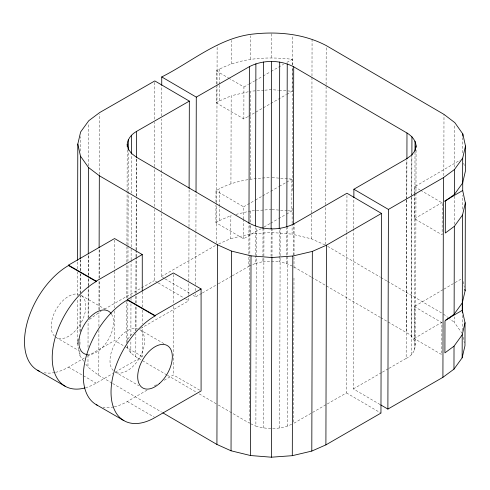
<?xml version="1.0" encoding="UTF-8"?>
<svg xmlns="http://www.w3.org/2000/svg" width="490" height="490" viewBox="0 0 490 490"><rect width="100%" height="100%" fill="white"/><g stroke="black" fill="none" stroke-linecap="round" stroke-linejoin="round"><path stroke-width="0.37" stroke-dasharray="2.45 1.84" d="M462.799 152.819L462.811 137.715M83.753 361.216L79.962 355.856L77.273 343.747L77.395 298.606M77.402 295.55L77.469 271.834M77.475 268.771L77.493 261.887M79.962 355.856L79.974 351.269L56.246 337.549A24.494 14.143 -60 0 0 80.734 323.406A24.494 14.143 -60 0 0 80.734 295.127L105.148 309.221M79.993 344.384L80.005 339.791M80.029 331.381L80.121 296.187M80.127 293.124L80.182 274.002M80.189 270.939L80.219 259.467M80.091 331.65L80.189 294.165M80.195 293.4L80.244 273.506M80.256 270.449L80.28 259.737M80.574 151.104L80.611 136.569M111.99 383.119L98.79 375.401L87.967 367.169L88.004 354.925M88.022 347.275L88.09 321.269M88.102 318.206L88.182 286.84M88.188 286.074L88.206 278.424M88.212 275.362L88.267 254.708M88.225 317.336L88.31 285.97M88.31 285.211L88.329 278.32M88.341 275.264L88.396 254.604M88.629 165.865L88.745 123.021M98.79 375.401L98.906 330.266M98.919 326.444L98.956 312.669M98.962 309.613L99.047 279.012M99.047 278.247L99.127 248.412M99.133 309.943L99.207 280.874M99.219 277.812L99.292 248.742M99.495 174.532L99.654 114.097M126.683 342.388L126.794 301.081M126.806 298.018L126.898 262.83M126.898 262.064L126.947 245.233M126.947 244.467L127.088 191.682M127.088 190.916L127.204 148.072M166.839 374.936L135.797 356.793L130.836 353.014L127.725 348.623L127.737 344.801M127.749 340.207L127.878 300.976M127.859 298.134L127.976 264.251M127.957 261.409L128.025 245.894M128 245.343L128.258 149.713M130.836 353.014L130.867 340.005M130.879 336.183L130.965 303.286M131.02 300.431L130.983 297.167M131.032 296.609L131.081 260.447M131.13 259.884L131.118 247.438M131.167 246.88L131.302 195.62M131.259 193.121L131.369 153.339M135.797 356.793L135.859 333.843M135.865 330.781L135.932 306.299M135.938 303.237L135.963 294.061M135.963 293.296L136.061 257.336M136.061 256.57L136.079 250.451M136.079 249.686L136.22 196.9M136.226 196.135L136.324 157.884M135.932 331.118L136 305.87M136.006 302.808L136.03 294.392M136.03 293.626L136.128 257.673M136.128 256.907L136.147 250.788M136.147 250.023L136.287 198.769M136.294 195.706L136.392 158.221M157.529 282.503L154.27 280.599L154.46 209.451M154.466 206.388L154.571 167.372M154.577 166.606L154.693 122.237M154.699 119.174L154.803 80.924M164.475 278.516L161.216 276.611L161.394 211.582M161.394 210.816L161.639 119.015M161.645 115.952L161.725 86.118M140.556 328.459L188.803 300.78L188.815 295.427M188.815 294.661L188.852 281.652M188.852 280.886L188.999 227.336M188.999 226.57L189.097 189.085M201.721 293.363L195.749 296.793L195.755 293.731M195.767 290.674L195.773 287.612M195.78 284.555L195.92 231.764M195.927 230.998L196.025 193.513M261.397 228.53L243.53 238.777L215.906 222.632L215.955 205.139M215.961 202.094L215.992 190.684C232.174 181.061 251.321 178.305 269.849 177.637M247.824 116.7L243.855 118.972L216.225 102.827L216.268 86.853M216.28 83.815L216.311 70.879C239.102 57.802 266.646 56.283 292.23 59.315L292.218 64.643M216.598 243.303L216.709 203.522M216.709 202.756L217.021 84.942M217.027 84.182L217.131 45.166M215.906 222.632L219.349 220.659L219.385 206.964M219.385 206.204L219.434 188.711M216.225 102.827L219.667 100.854L219.71 84.88M219.71 84.121L219.753 68.906M218.626 243.947L230.784 238.593L230.845 215.6L233.013 215.092M230.931 183.652L231.17 95.795L249.949 91.367M231.256 63.847L231.317 40.431M243.53 238.777L243.585 219.759M243.585 218.999L243.616 206.829L215.992 190.684M243.855 118.972L243.934 87.024L230.122 78.951M232.254 275.846L248.853 266.321L248.883 254.849M248.883 254.083L248.963 224.249M249.931 225.051L249.404 423.189L232.229 413.156M230.784 238.593L250.286 233.993L250.31 225.094M250.323 222.123L250.347 211L271.258 209.481M250.433 179.052L250.672 91.195L264.11 90.215M250.757 59.247L250.819 35.831M248.853 266.321L255.357 263.461L255.376 255.811M255.382 255.045L255.455 227.507M291.679 424.254C280.611 429.583 267.503 429.589 255.878 426.098L256.411 226.429M255.357 263.461L262.928 261.672L263.014 228.781M263.43 427.942L263.889 256.57M263.889 255.811L263.963 229.032M271.056 256.497L271.209 229.504M271.662 57.728L271.73 33.559M271.999 256.454L272.072 228.916M310.966 276.875L293.185 266.48L286.705 263.571L279.159 261.733L279.245 228.836M279.655 427.997L280.115 256.631M280.115 255.866L280.188 228.328M286.705 263.571L286.73 255.921M286.73 255.155L286.803 227.617M287.226 426.208L287.765 226.539M286.534 214.106L291.826 211.068L291.911 179.12L288.102 178.826M286.852 94.301L292.144 91.263L292.212 67.681M324.993 244.92L311.542 238.881L292.089 234.14L292.12 224.193M292.12 223.428L292.163 207.362M292.205 190.537L292.542 65.838M292.542 65.072L292.622 35.231M293.216 255.008L293.296 225.173M293.976 278.057L293.584 423.415L326.61 404.348M294 268.116L294.116 223.74M311.542 238.881L311.609 213.634M311.615 212.868L311.977 76.697M311.977 75.932L312.075 39.212M325.666 244.461L325.77 205.445M325.776 204.679L326.095 85.334M326.095 84.568L326.199 46.317M327.271 403.968L346.424 392.907L346.853 233.02M346.853 232.254L346.957 194.003M380.062 404.52L353.351 388.907L353.78 229.02M353.78 228.254L353.86 198.419M388.999 368.327L406.155 358.423L406.577 200.061M406.584 199.295L406.688 160.279M406.155 358.423C417.933 353.235 418.172 338.088 406.449 332.679L406.908 159.783M411.312 354.613L411.735 197.017M411.735 196.251L411.839 156.469M411.41 336.459L411.784 195.694M411.784 194.928L411.888 155.912M414.264 306.569L441.894 322.714L441.809 354.662L414.179 338.517L414.264 306.569L443.248 289.547M420.506 190.224L442.213 202.915L442.127 234.857L414.503 218.712L414.565 195.136M414.565 194.371L414.589 186.77L460.128 160.101M414.466 350.246L414.908 193.96M414.914 193.195L414.999 151.337M415.563 345.548L416.084 149.701M443.824 175.598L443.989 114.397M462.278 333.61L454.273 322.304L454.285 316.95M454.536 224.377L454.61 196.074M454.689 167.004L454.8 124.16M462.291 330.646L462.333 314.323M462.646 209.144L462.689 195.394M77.273 343.747L77.769 341.61M77.934 340.899L78.437 338.768M126.837 343.251L127.774 339.227L130.928 334.86L134.266 332.361M89.431 319.492L101.093 311.107M414.503 218.712L442.225 202.48M443.909 289.161L454.444 282.975M455.106 282.589L461.035 279.104M414.179 338.517L442.507 321.887M55.535 372.357A62.212 35.917 -60 0 0 68.49 367.132L84.286 358.012M87.575 356.114L114.556 340.532L124.454 346.246M85.462 387.792A62.212 35.917 -60 0 0 96.199 383.131L112.651 373.631M115.285 372.112L142.265 356.53L142.265 326.848M114.348 406.774A62.212 35.917 -60 0 0 127.308 401.549L147.049 390.15M154.289 385.973L156.923 384.448M164.162 380.271L173.374 374.954L199.761 390.187M353.351 388.907L381.735 372.523M382.396 372.143L388.337 368.713M243.934 87.024L248.571 84.372M249.232 83.992L254.524 80.954M255.186 80.574L262.462 76.397M263.124 76.017L270.4 71.84M271.062 71.46L283.63 64.251M286.938 62.353L292.23 59.315M248.485 116.32L286.191 94.68M243.616 206.829L254.861 200.379M255.523 200L262.144 196.202M262.805 195.822L270.082 191.645M270.743 191.265L278.681 186.708M279.343 186.329L285.958 182.537M286.619 182.157L291.911 179.12M104.376 309.227L154.27 280.599M161.216 276.611L215.937 245.214M264.043 227.011L269.996 223.593M270.658 223.213L277.934 219.036M278.596 218.656L285.872 214.485M202.388 292.983L217.652 284.225M218.32 283.845L231.592 276.225M444.118 201.819L445.386 201.09M219.667 100.854L231.17 95.795M219.349 220.659L230.845 215.6M235.904 214.406L250.347 211M264.857 90.166L271.576 89.676L278.436 90.203M250.286 233.993L271.197 232.474L292.089 234.14M262.928 261.672L271.043 261.084L279.159 261.733M279.196 90.264L292.144 91.263M272.109 177.588L287.342 178.764M272.024 209.536L287.256 210.712M288.016 210.774L291.826 211.068M250.696 423.77L255.878 426.098M163.96 343.637L139.552 329.543A24.494 14.143 -60 0 1 139.552 357.823A24.494 14.143 -60 0 1 115.058 371.965L138.811 385.679M125.115 346.626L142.265 356.53M68.49 367.132L96.199 383.131M127.308 401.549L154.356 417.168M216.311 70.879L229.467 78.572M414.589 186.77L419.85 189.844M327.639 246.378L380.283 277.144M380.938 277.53L386.861 280.99M387.523 281.376L442.139 313.3M311.622 277.26L380.105 317.287M380.767 317.667L406.449 332.679M165.13 278.896L190.537 293.749M193.146 295.268L195.749 296.793M158.178 282.883L184.889 298.496M185.545 298.875L188.803 300.78M346.424 392.907L380.957 413.088M167.5 375.322L196.564 392.306M199.203 393.85L217.695 404.66M218.356 405.046L231.568 412.77M112.645 383.505L161.486 412.047M443.456 314.066L447.658 317.269M448.264 317.728L454.273 322.304M85.86 364.193L87.967 367.169M463.056 281.517L464.324 287.22M463.068 337.175L464.336 342.877M126.977 345.266L127.725 348.623M463.724 163.139L464.349 165.994M173.374 274.486L173.374 303.408M173.374 306.452L173.374 374.954M142.265 291.838L142.265 307.059M142.265 310.103L142.265 323.804M114.556 240.063L114.556 270.511M114.556 271.27L114.556 307.806M114.556 310.85L114.556 340.532M113.294 370.593A24.494 14.143 -60 0 1 115.058 343.686A24.494 14.143 -60 0 1 137.482 328.698M113.57 406.939A62.212 35.917 -60 0 1 103.059 407.135M111.561 314.225A24.494 14.143 -60 0 1 108.18 339.864A24.494 14.143 -60 0 1 87.538 354.65M54.476 336.177A24.494 14.143 -60 0 1 56.246 309.264A24.494 14.143 -60 0 1 78.669 294.282M54.751 372.523A62.212 35.917 -60 0 1 44.247 372.719"/><path stroke-width="0.73" d="M462.811 136.208L462.811 133.942L454.806 122.629L443.989 114.397L326.199 45.552C303.194 33.418 276.305 31.176 250.819 34.318C217.352 38.973 191.069 62.218 161.749 76.936L161.731 85.352M77.5 260.355L77.806 144.072L80.623 131.975L88.751 120.73L99.66 112.565L154.803 80.924L189.336 101.105L189.103 188.319M80.219 258.702L80.495 156.188L77.806 144.072M88.274 253.943L88.5 167.494L80.495 156.188M99.127 247.646L99.323 175.732L88.5 167.494M127.21 146.541C126.598 140.024 131.063 134.53 136.465 131.442L189.336 101.105M128.282 149.499L128.306 139.552M131.412 153.548L131.461 135.185M136.398 157.455L136.465 131.442M196.031 191.982L196.282 97.118L161.749 76.936M127.216 144.25L128.258 148.954L131.369 153.339L136.33 157.119L249.937 223.52C263.479 230.582 280.507 230.674 294.116 223.74L346.957 193.238L381.49 213.42L380.957 413.088L325.899 444.877L311.799 451.076L292.297 455.682L271.387 457.201L250.494 455.529L231.041 450.788L216.923 444.448L217.456 244.78L99.323 175.732M231.041 450.788L231.574 251.119L217.456 244.78M248.963 223.483L249.386 66.652C263.032 59.664 280.121 59.719 293.718 66.812L406.982 133.004C412.066 136.049 416.5 141.145 416.09 147.41M250.494 455.529L251.027 255.86L231.574 251.119M255.455 225.976L255.89 63.792M263.014 228.781L263.461 62.003M271.129 228.953L271.576 61.415M271.387 457.201L271.919 257.526L251.027 255.86M279.245 228.836L279.692 62.059M286.803 226.852L287.238 63.902M292.297 455.682L292.83 256.007L312.332 251.407L326.432 245.202L381.49 213.42M293.296 224.408L293.718 66.812M311.799 451.076L312.332 251.407M325.899 444.877L326.432 245.202M353.866 197.654L353.884 189.238L406.688 158.748L411.845 154.938L414.999 150.571L416.096 145.879M380.718 404.899L387.884 409.089L388.417 209.42L443.444 177.65L454.5 169.479L462.683 158.148L465.5 146.051L462.811 133.942M406.908 159.017L406.982 133.004M411.894 155.146L411.943 136.784M415.024 151.122L415.048 141.175M387.884 409.089L442.911 377.325L443.444 177.65M442.911 377.325L453.967 369.148L454.028 346.154L462.211 334.823L465.028 322.732L462.266 310.28L462.284 303.433M454.028 346.154L444.902 352.886L444.987 320.944L454.114 314.206L454.346 226.349L462.529 215.024L465.347 202.927L462.683 190.5L444.865 200.937M454.346 226.349L445.3 233.038L445.386 201.09L454.432 194.401L454.5 169.479M453.967 369.148L462.15 357.823L462.211 334.823M454.114 314.206L462.297 302.881L462.529 215.024M454.432 194.401L462.615 183.076L462.683 158.148M462.333 312.841L462.37 300.731M462.707 190.812L462.732 181.68M465.028 322.732L464.967 345.726L462.15 357.823M462.297 302.881L465.114 290.784L465.347 202.927M465.5 146.051L465.433 170.979L462.615 183.076M445.796 319.952L462.266 310.28M39.31 371.193A62.212 35.917 -60 0 1 27.36 322.065A62.212 35.917 -60 0 1 68.49 265.543L68.49 265.139L114.556 238.544L142.265 254.543L142.265 291.072M68.49 265.139L96.199 281.138L142.265 254.543M97.467 405.304A62.212 35.917 -60 0 1 86.338 355.912A62.212 35.917 -60 0 1 127.308 299.96L127.308 299.555L173.374 272.961L201.084 288.959L201.084 390.953L155.018 417.547A62.212 35.917 -60 0 1 111.028 392.147A62.212 35.917 -60 0 1 155.018 315.958L155.018 315.554L201.084 288.959M196.282 97.118L249.386 66.652M271.919 257.526L292.83 256.007M68.49 265.543L96.199 281.536A62.212 35.917 -60 0 0 52.589 350.883A62.212 35.917 -60 0 0 84.813 387.97M127.308 299.555L155.018 315.554M127.308 299.96L155.018 315.958M37.387 370.213L65.097 386.212M96.199 404.63L123.909 420.628M353.884 189.238L388.417 209.42M162.803 412.819L216.923 444.448M464.796 289.357L465.114 290.784M96.199 281.138L96.199 281.536M87.538 354.65A24.494 14.143 -60 0 1 83.955 325.262A24.494 14.143 -60 0 1 111.199 313.674M159.495 383.48A24.494 14.143 -60 0 0 167.262 345.542A24.494 14.143 -60 0 0 138.284 371.236A24.494 14.143 -60 0 0 159.495 383.48"/></g></svg>
